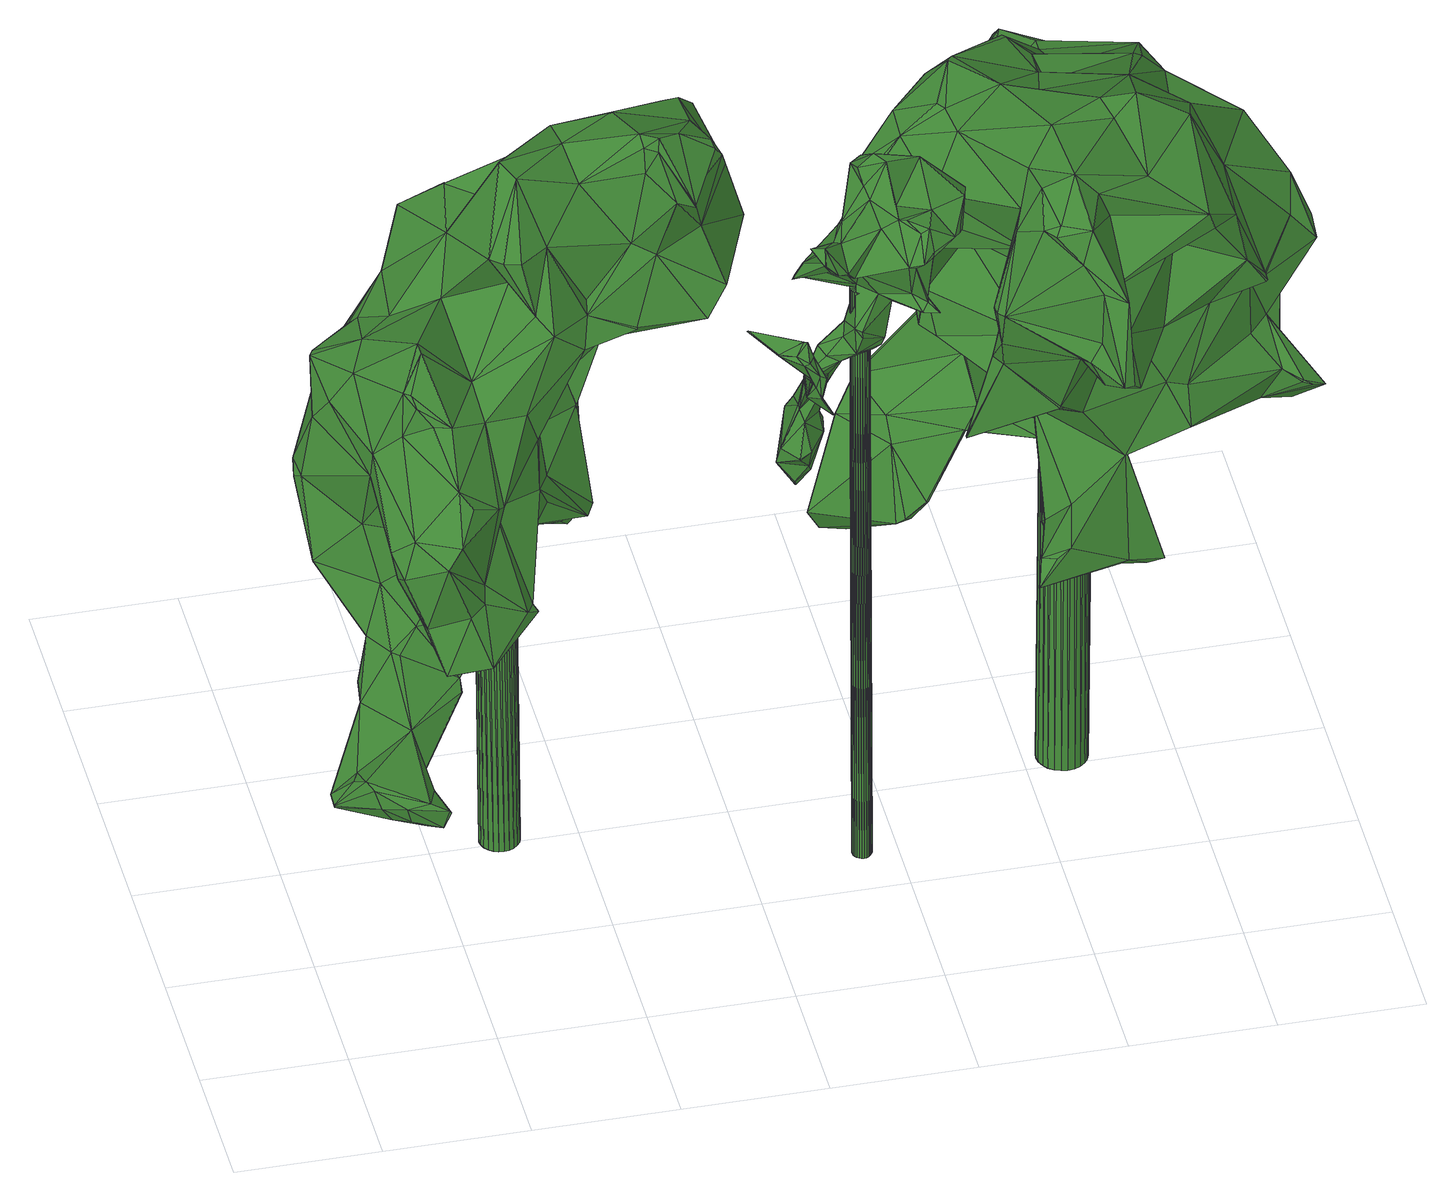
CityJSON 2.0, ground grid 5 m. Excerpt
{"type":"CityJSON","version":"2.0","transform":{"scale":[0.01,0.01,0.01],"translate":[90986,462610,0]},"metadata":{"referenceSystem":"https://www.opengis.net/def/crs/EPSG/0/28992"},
"CityObjects":{
"tree1":{"type":"SolitaryVegetationObject","attributes":{"gtid":2,"crown_width_m":14.33,"crown_median_z":17.36,"trunk_H_m":17.32,"trunk_DBH_m":1.38,"trunk_radius_m":0.688,"trunk_base_height_m":0.04,"original_gtid":"2"},"geometry":[{"type":"Solid","lod":"3","boundaries":[[[[0,1,2]],[[3,4,5]],[[6,7,8]],[[9,10,11]],[[12,13,14]],[[15,16,17]],[[18,19,20]],[[21,22,23]],[[24,25,26]],[[27,28,29]],[[30,31,32]],[[33,34,35]],[[36,37,38]],[[21,23,39]],[[40,21,39]],[[41,42,43]],[[44,45,46]],[[47,48,49]],[[50,51,52]],[[53,54,55]],[[56,57,54]],[[44,58,59]],[[2,60,61]],[[44,62,58]],[[63,64,22]],[[39,65,66]],[[67,68,69]],[[70,71,72]],[[73,74,75]],[[73,75,76]],[[77,78,8]],[[79,80,20]],[[79,20,75]],[[53,27,54]],[[9,81,82]],[[27,29,56]],[[83,84,85]],[[30,22,64]],[[34,16,86]],[[87,88,89]],[[90,32,31]],[[10,91,92]],[[10,92,93]],[[94,95,96]],[[95,97,98]],[[99,98,97]],[[100,101,59]],[[62,100,59]],[[102,103,104]],[[100,30,32]],[[105,106,71]],[[59,58,62]],[[107,64,63]],[[44,46,62]],[[67,69,108]],[[34,33,17]],[[23,109,65]],[[41,110,111]],[[52,107,63]],[[51,107,52]],[[29,25,56]],[[112,60,106]],[[20,19,113]],[[62,46,66]],[[114,14,115]],[[83,116,117]],[[118,42,5]],[[119,42,118]],[[120,50,76]],[[34,17,16]],[[77,121,13]],[[122,31,123]],[[115,7,114]],[[121,7,115]],[[30,23,22]],[[119,38,37]],[[77,7,121]],[[77,8,7]],[[124,81,125]],[[9,125,81]],[[126,1,0]],[[127,128,129]],[[130,131,132]],[[133,134,63]],[[56,24,57]],[[135,136,91]],[[130,72,137]],[[39,23,65]],[[52,134,84]],[[63,134,52]],[[138,129,139]],[[19,140,141]],[[142,143,144]],[[8,86,6]],[[41,43,145]],[[136,89,108]],[[146,24,147]],[[146,55,57]],[[91,10,9]],[[133,148,149]],[[150,149,148]],[[151,95,94]],[[105,71,70]],[[152,105,70]],[[153,154,155]],[[149,156,157]],[[102,158,11]],[[2,1,98]],[[106,159,112]],[[17,160,15]],[[33,160,17]],[[52,84,83]],[[52,83,50]],[[161,127,162]],[[78,86,8]],[[86,16,15]],[[86,15,6]],[[150,69,68]],[[163,151,162]],[[5,4,118]],[[38,4,36]],[[38,118,4]],[[151,164,165]],[[165,164,138]],[[36,18,80]],[[36,80,37]],[[11,166,102]],[[167,146,168]],[[167,55,146]],[[3,167,168]],[[115,14,13]],[[115,13,121]],[[55,54,57]],[[169,170,171]],[[69,171,170]],[[118,38,119]],[[163,164,151]],[[53,55,167]],[[146,147,168]],[[53,167,5]],[[162,151,94]],[[168,111,172]],[[143,132,144]],[[101,144,132]],[[110,3,172]],[[3,168,172]],[[5,167,3]],[[32,173,100]],[[100,173,101]],[[77,13,174]],[[146,57,24]],[[75,113,122]],[[111,168,147]],[[56,54,27]],[[175,176,93]],[[10,93,176]],[[177,142,144]],[[178,179,14]],[[14,179,12]],[[180,181,182]],[[183,184,185]],[[139,129,117]],[[186,139,117]],[[187,188,189]],[[123,31,107]],[[145,119,159]],[[90,31,122]],[[163,190,164]],[[108,191,67]],[[150,171,69]],[[188,88,192]],[[87,192,88]],[[85,193,88]],[[85,88,187]],[[157,194,134]],[[156,194,157]],[[195,196,197]],[[195,175,196]],[[84,194,156]],[[134,194,84]],[[196,175,93]],[[196,93,198]],[[177,144,173]],[[199,198,200]],[[199,200,114]],[[0,162,126]],[[0,161,162]],[[5,42,53]],[[7,6,199]],[[7,199,114]],[[21,133,22]],[[198,6,197]],[[198,197,196]],[[22,133,63]],[[102,201,158]],[[75,123,202]],[[46,104,103]],[[45,44,203]],[[202,123,51]],[[107,51,123]],[[204,183,185]],[[205,183,204]],[[206,207,109]],[[75,120,76]],[[208,108,209]],[[94,96,126]],[[210,0,211]],[[104,45,212]],[[104,212,102]],[[68,208,156]],[[193,156,208]],[[103,102,213]],[[198,93,178]],[[35,34,214]],[[173,32,177]],[[102,212,205]],[[215,205,124]],[[123,75,122]],[[51,50,120]],[[28,27,216]],[[169,47,217]],[[51,120,202]],[[218,219,220]],[[75,202,120]],[[119,145,221]],[[67,191,68]],[[40,219,218]],[[165,155,154]],[[71,183,222]],[[203,59,101]],[[203,44,59]],[[152,70,223]],[[130,137,131]],[[21,148,133]],[[37,79,224]],[[74,224,79]],[[204,99,82]],[[204,185,99]],[[127,225,128]],[[104,46,45]],[[98,1,96]],[[3,18,4]],[[36,4,18]],[[78,77,174]],[[78,174,226]],[[89,209,108]],[[68,191,208]],[[53,216,27]],[[162,127,163]],[[37,224,119]],[[205,212,183]],[[187,189,227]],[[150,220,169]],[[228,229,160]],[[99,185,98]],[[138,155,165]],[[204,124,205]],[[197,160,229]],[[2,211,0]],[[182,229,180]],[[162,94,126]],[[2,98,185]],[[208,209,193]],[[14,200,178]],[[6,198,199]],[[95,98,96]],[[126,96,1]],[[82,81,124]],[[116,83,227]],[[223,230,231]],[[187,227,83]],[[53,42,216]],[[28,216,42]],[[103,213,49]],[[78,214,86]],[[42,221,43]],[[208,191,108]],[[185,184,2]],[[232,233,117]],[[76,50,117]],[[225,127,161]],[[117,233,73]],[[73,76,117]],[[156,85,84]],[[12,174,13]],[[12,234,174]],[[149,157,133]],[[133,157,134]],[[173,144,101]],[[143,231,130]],[[143,223,231]],[[150,68,156]],[[150,156,149]],[[234,136,174]],[[174,136,108]],[[30,64,31]],[[187,88,188]],[[141,113,19]],[[130,231,230]],[[228,160,33]],[[6,15,197]],[[82,124,204]],[[197,15,160]],[[137,72,71]],[[137,71,222]],[[119,221,42]],[[69,170,108]],[[220,47,169]],[[72,230,70]],[[122,113,235]],[[232,117,128]],[[129,128,117]],[[182,213,195]],[[82,165,154]],[[136,234,91]],[[161,210,225]],[[107,31,64]],[[203,131,137]],[[145,43,221]],[[206,109,23]],[[11,158,125]],[[45,222,212]],[[110,172,111]],[[56,25,24]],[[88,209,89]],[[150,148,220]],[[193,85,156]],[[83,85,187]],[[70,230,223]],[[72,130,230]],[[138,164,190]],[[190,129,138]],[[236,181,180]],[[236,214,181]],[[34,86,214]],[[214,236,35]],[[181,214,217]],[[237,47,220]],[[237,48,47]],[[74,79,75]],[[11,238,166]],[[11,175,238]],[[239,74,73]],[[145,159,105]],[[106,105,159]],[[0,210,161]],[[24,26,147]],[[139,155,138]],[[189,155,139]],[[240,49,213]],[[240,213,182]],[[166,213,102]],[[129,190,127]],[[206,62,207]],[[48,237,219]],[[214,78,217]],[[153,155,192]],[[192,155,188]],[[189,188,155]],[[139,186,189]],[[41,111,26]],[[26,111,147]],[[136,87,89]],[[228,241,229]],[[180,241,236]],[[229,241,180]],[[93,179,178]],[[50,83,117]],[[73,128,239]],[[71,106,183]],[[169,171,150]],[[152,223,142]],[[142,223,143]],[[232,128,233]],[[163,127,190]],[[143,130,132]],[[91,9,153]],[[153,135,91]],[[239,210,211]],[[222,183,212]],[[142,177,235]],[[142,235,152]],[[222,203,137]],[[45,203,222]],[[18,20,80]],[[233,128,73]],[[132,131,101]],[[203,101,131]],[[49,219,103]],[[117,116,186]],[[175,195,238]],[[198,178,200]],[[206,100,62]],[[239,128,225]],[[239,225,210]],[[80,79,37]],[[152,141,105]],[[141,152,235]],[[90,177,32]],[[235,177,90]],[[235,90,122]],[[169,217,226]],[[78,226,217]],[[183,106,184]],[[166,238,213]],[[119,224,159]],[[41,140,19]],[[41,19,18]],[[145,140,41]],[[181,217,47]],[[184,106,60]],[[184,60,2]],[[186,227,189]],[[116,227,186]],[[20,113,75]],[[100,206,30]],[[23,30,206]],[[195,213,238]],[[141,235,113]],[[40,46,103]],[[40,148,21]],[[39,66,40]],[[46,40,66]],[[207,62,66]],[[207,66,109]],[[66,65,109]],[[124,125,215]],[[158,215,125]],[[224,112,159]],[[105,141,145]],[[140,145,141]],[[88,193,209]],[[26,25,28]],[[26,28,41]],[[9,154,153]],[[229,182,195]],[[182,181,49]],[[197,229,195]],[[49,181,47]],[[61,211,2]],[[174,170,226]],[[174,108,170]],[[87,135,153]],[[192,87,153]],[[87,136,135]],[[226,170,169]],[[234,92,91]],[[234,93,92]],[[215,201,205]],[[158,201,215]],[[237,220,219]],[[40,103,219]],[[49,48,219]],[[240,182,49]],[[102,205,201]],[[112,224,74]],[[41,18,110]],[[110,18,3]],[[11,125,9]],[[220,148,218]],[[40,218,148]],[[82,154,9]],[[10,176,11]],[[11,176,175]],[[234,179,93]],[[12,179,234]],[[114,200,14]],[[112,61,60]],[[99,97,82]],[[165,82,97]],[[239,211,74]],[[112,74,211]],[[61,112,211]],[[95,151,97]],[[165,97,151]],[[41,28,42]],[[29,28,25]],[[33,241,228]],[[35,241,33]],[[35,236,241]],[[242,243,244]],[[242,244,245]],[[245,244,246]],[[245,246,247]],[[244,243,248]],[[244,248,246]],[[246,248,249]],[[246,249,247]],[[248,243,250]],[[248,250,249]],[[249,250,251]],[[249,251,247]],[[250,243,252]],[[250,252,251]],[[251,252,253]],[[251,253,247]],[[252,243,254]],[[252,254,253]],[[253,254,255]],[[253,255,247]],[[254,243,256]],[[254,256,255]],[[255,256,257]],[[255,257,247]],[[256,243,258]],[[256,258,257]],[[257,258,259]],[[257,259,247]],[[258,243,260]],[[258,260,259]],[[259,260,261]],[[259,261,247]],[[260,243,262]],[[260,262,261]],[[261,262,263]],[[261,263,247]],[[262,243,264]],[[262,264,263]],[[263,264,265]],[[263,265,247]],[[264,243,266]],[[264,266,265]],[[265,266,267]],[[265,267,247]],[[266,243,268]],[[266,268,267]],[[267,268,269]],[[267,269,247]],[[268,243,270]],[[268,270,269]],[[269,270,271]],[[269,271,247]],[[270,243,272]],[[270,272,271]],[[271,272,273]],[[271,273,247]],[[272,243,274]],[[272,274,273]],[[273,274,275]],[[273,275,247]],[[274,243,276]],[[274,276,275]],[[275,276,277]],[[275,277,247]],[[276,243,278]],[[276,278,277]],[[277,278,279]],[[277,279,247]],[[278,243,280]],[[278,280,279]],[[279,280,281]],[[279,281,247]],[[280,243,282]],[[280,282,281]],[[281,282,283]],[[281,283,247]],[[282,243,284]],[[282,284,283]],[[283,284,285]],[[283,285,247]],[[284,243,286]],[[284,286,285]],[[285,286,287]],[[285,287,247]],[[286,243,288]],[[286,288,287]],[[287,288,289]],[[287,289,247]],[[288,243,290]],[[288,290,289]],[[289,290,291]],[[289,291,247]],[[290,243,242]],[[290,242,291]],[[291,242,245]],[[291,245,247]]]]}]},
"tree2":{"type":"SolitaryVegetationObject","attributes":{"gtid":18,"crown_width_m":5.97,"crown_median_z":23.8,"trunk_H_m":23.62,"trunk_DBH_m":0.654,"trunk_radius_m":0.327,"trunk_base_height_m":0.18,"original_gtid":"18"},"geometry":[{"type":"Solid","lod":"3","boundaries":[[[[292,293,294]],[[295,296,297]],[[298,299,300]],[[301,296,302]],[[303,304,305]],[[306,307,308]],[[309,310,311]],[[310,312,311]],[[313,314,315]],[[316,317,318]],[[319,318,320]],[[321,322,323]],[[324,325,326]],[[307,325,324]],[[327,328,329]],[[330,331,332]],[[328,333,334]],[[335,294,336]],[[337,338,339]],[[340,337,339]],[[294,335,292]],[[341,342,343]],[[344,345,343]],[[346,345,344]],[[347,348,349]],[[347,349,350]],[[328,334,329]],[[351,352,353]],[[352,351,354]],[[315,304,313]],[[294,293,355]],[[294,355,336]],[[347,356,357]],[[358,359,360]],[[361,339,338]],[[362,337,340]],[[363,364,365]],[[366,367,368]],[[369,370,371]],[[372,373,352]],[[374,375,321]],[[365,302,363]],[[372,376,377]],[[378,379,376]],[[376,379,380]],[[381,301,365]],[[335,312,310]],[[382,372,354]],[[382,376,372]],[[383,384,385]],[[360,386,358]],[[319,292,318]],[[387,388,389]],[[365,364,373]],[[368,367,390]],[[391,392,393]],[[394,395,297]],[[396,297,395]],[[377,376,395]],[[397,398,394]],[[318,317,320]],[[388,399,392]],[[377,373,372]],[[360,331,400]],[[401,402,403]],[[404,405,353]],[[406,407,408]],[[409,304,303]],[[410,411,412]],[[357,413,414]],[[407,415,293]],[[300,410,298]],[[416,301,381]],[[296,301,416]],[[414,417,418]],[[416,381,397]],[[365,398,381]],[[389,419,413]],[[365,301,302]],[[420,363,302]],[[395,376,396]],[[297,396,295]],[[373,421,352]],[[394,365,377]],[[373,377,365]],[[422,323,370]],[[377,395,394]],[[397,381,398]],[[394,398,365]],[[306,423,369]],[[424,356,347]],[[422,321,323]],[[296,295,302]],[[420,302,295]],[[374,425,324]],[[353,352,404]],[[308,307,426]],[[383,385,427]],[[331,360,359]],[[360,346,344]],[[400,346,360]],[[428,400,303]],[[348,417,414]],[[429,424,390]],[[344,349,386]],[[385,384,430]],[[431,338,432]],[[314,332,433]],[[357,389,413]],[[292,408,293]],[[425,422,423]],[[352,354,372]],[[429,316,387]],[[429,387,357]],[[322,434,385]],[[351,383,435]],[[359,436,433]],[[382,378,376]],[[357,417,347]],[[411,410,367]],[[437,367,410]],[[406,408,292]],[[378,382,438]],[[433,332,359]],[[380,379,404]],[[350,349,362]],[[439,437,406]],[[317,429,439]],[[316,392,399]],[[355,293,415]],[[440,375,326]],[[420,364,363]],[[317,316,429]],[[374,324,326]],[[404,421,380]],[[383,351,384]],[[314,441,315]],[[388,392,442]],[[433,441,314]],[[402,401,309]],[[402,309,315]],[[320,439,319]],[[421,404,352]],[[358,436,359]],[[443,444,431]],[[438,382,339]],[[438,339,361]],[[354,339,382]],[[440,427,434]],[[369,427,440]],[[434,375,440]],[[313,332,314]],[[330,332,313]],[[344,343,362]],[[407,293,408]],[[445,446,327]],[[357,414,418]],[[428,447,400]],[[422,370,423]],[[369,423,370]],[[431,445,329]],[[329,334,431]],[[448,449,450]],[[339,354,451]],[[324,425,423]],[[392,391,442]],[[430,384,351]],[[326,375,374]],[[448,367,366]],[[411,367,448]],[[445,327,329]],[[452,305,415]],[[307,324,426]],[[324,423,426]],[[355,312,336]],[[311,312,355]],[[406,437,407]],[[308,426,306]],[[306,426,423]],[[322,321,434]],[[375,434,321]],[[430,453,385]],[[322,385,453]],[[373,364,421]],[[420,421,364]],[[362,446,350]],[[362,327,446]],[[340,327,362]],[[433,436,402]],[[368,424,366]],[[421,295,380]],[[439,429,390]],[[409,313,304]],[[414,413,348]],[[315,309,304]],[[319,439,406]],[[406,292,319]],[[337,362,343]],[[407,452,415]],[[347,366,424]],[[348,413,419]],[[334,443,431]],[[313,409,330]],[[371,430,351]],[[391,393,454]],[[441,433,315]],[[415,305,311]],[[415,311,355]],[[336,312,335]],[[401,454,310]],[[300,452,407]],[[299,452,300]],[[410,412,298]],[[421,420,295]],[[371,455,383]],[[369,383,427]],[[431,444,361]],[[309,311,304]],[[305,304,311]],[[449,456,450]],[[439,390,367]],[[437,439,367]],[[326,325,306]],[[403,358,386]],[[422,425,374]],[[333,457,455]],[[327,457,333]],[[388,387,399]],[[315,433,402]],[[374,321,422]],[[458,403,386]],[[458,401,403]],[[341,345,428]],[[454,458,442]],[[391,454,442]],[[404,459,405]],[[445,347,350]],[[331,359,332]],[[338,337,432]],[[368,390,424]],[[341,456,460]],[[303,461,428]],[[450,462,448]],[[327,333,328]],[[378,459,379]],[[404,379,459]],[[350,446,445]],[[428,461,450]],[[351,333,455]],[[351,455,371]],[[396,376,380]],[[360,344,386]],[[409,331,330]],[[351,353,333]],[[320,317,439]],[[448,462,452]],[[403,436,358]],[[428,345,447]],[[392,316,393]],[[380,295,396]],[[378,438,459]],[[430,371,453]],[[340,457,327]],[[458,454,401]],[[388,442,458]],[[318,393,316]],[[450,456,341]],[[450,341,428]],[[417,348,347]],[[344,362,349]],[[431,432,445]],[[445,432,347]],[[347,432,342]],[[347,342,366]],[[452,462,305]],[[459,438,444]],[[438,361,444]],[[459,444,405]],[[432,337,343]],[[342,432,343]],[[292,393,318]],[[303,331,409]],[[400,331,303]],[[387,316,399]],[[418,463,357]],[[429,357,424]],[[403,402,436]],[[310,309,401]],[[385,434,427]],[[341,343,345]],[[405,334,333]],[[405,333,353]],[[464,449,448]],[[405,443,334]],[[458,389,388]],[[405,444,443]],[[431,361,338]],[[357,387,389]],[[400,447,346]],[[454,335,310]],[[298,412,299]],[[464,465,449]],[[366,342,464]],[[366,464,448]],[[342,465,464]],[[299,412,452]],[[452,412,411]],[[448,452,411]],[[393,466,454]],[[465,460,456]],[[306,325,307]],[[440,326,306]],[[456,449,465]],[[341,460,342]],[[465,342,460]],[[454,466,335]],[[292,466,393]],[[335,466,292]],[[451,354,435]],[[351,435,354]],[[451,435,455]],[[383,455,435]],[[389,458,419]],[[349,348,419]],[[357,463,417]],[[418,417,463]],[[386,419,458]],[[349,419,386]],[[305,461,303]],[[450,461,462]],[[305,462,461]],[[339,457,340]],[[451,457,339]],[[455,457,451]],[[346,447,345]],[[416,467,296]],[[297,296,467]],[[397,467,416]],[[394,467,397]],[[394,297,467]],[[300,407,437]],[[300,437,410]],[[369,440,306]],[[383,369,371]],[[424,357,356]],[[371,323,453]],[[370,323,371]],[[453,323,322]],[[468,469,470]],[[468,470,471]],[[471,470,472]],[[471,472,473]],[[470,469,474]],[[470,474,472]],[[472,474,475]],[[472,475,473]],[[474,469,476]],[[474,476,475]],[[475,476,477]],[[475,477,473]],[[476,469,478]],[[476,478,477]],[[477,478,479]],[[477,479,473]],[[478,469,480]],[[478,480,479]],[[479,480,481]],[[479,481,473]],[[480,469,482]],[[480,482,481]],[[481,482,483]],[[481,483,473]],[[482,469,484]],[[482,484,483]],[[483,484,485]],[[483,485,473]],[[484,469,486]],[[484,486,485]],[[485,486,487]],[[485,487,473]],[[486,469,488]],[[486,488,487]],[[487,488,489]],[[487,489,473]],[[488,469,490]],[[488,490,489]],[[489,490,491]],[[489,491,473]],[[490,469,492]],[[490,492,491]],[[491,492,493]],[[491,493,473]],[[492,469,494]],[[492,494,493]],[[493,494,495]],[[493,495,473]],[[494,469,496]],[[494,496,495]],[[495,496,497]],[[495,497,473]],[[496,469,498]],[[496,498,497]],[[497,498,499]],[[497,499,473]],[[498,469,500]],[[498,500,499]],[[499,500,501]],[[499,501,473]],[[500,469,502]],[[500,502,501]],[[501,502,503]],[[501,503,473]],[[502,469,504]],[[502,504,503]],[[503,504,505]],[[503,505,473]],[[504,469,506]],[[504,506,505]],[[505,506,507]],[[505,507,473]],[[506,469,508]],[[506,508,507]],[[507,508,509]],[[507,509,473]],[[508,469,510]],[[508,510,509]],[[509,510,511]],[[509,511,473]],[[510,469,512]],[[510,512,511]],[[511,512,513]],[[511,513,473]],[[512,469,514]],[[512,514,513]],[[513,514,515]],[[513,515,473]],[[514,469,516]],[[514,516,515]],[[515,516,517]],[[515,517,473]],[[516,469,468]],[[516,468,517]],[[517,468,471]],[[517,471,473]]]]}]},
"tree3":{"type":"SolitaryVegetationObject","attributes":{"gtid":17,"crown_width_m":16.2,"crown_median_z":20.19,"trunk_H_m":19.94,"trunk_DBH_m":1.74,"trunk_radius_m":0.869,"trunk_base_height_m":0.25,"original_gtid":"17"},"geometry":[{"type":"Solid","lod":"3","boundaries":[[[[518,519,520]],[[521,522,523]],[[524,525,526]],[[527,528,529]],[[530,531,532]],[[533,534,535]],[[536,537,538]],[[539,540,541]],[[542,543,544]],[[540,545,535]],[[546,547,548]],[[549,550,551]],[[552,553,554]],[[555,553,552]],[[556,557,558]],[[559,560,561]],[[562,563,556]],[[557,556,563]],[[564,565,566]],[[540,567,541]],[[534,567,540]],[[568,569,570]],[[571,568,570]],[[572,573,574]],[[575,531,576]],[[577,531,575]],[[578,579,580]],[[581,582,583]],[[584,585,549]],[[586,587,588]],[[589,590,591]],[[592,593,594]],[[595,594,593]],[[531,577,596]],[[597,591,590]],[[598,599,600]],[[572,601,544]],[[602,603,604]],[[605,606,607]],[[608,609,536]],[[610,611,612]],[[613,599,614]],[[554,615,616]],[[617,553,555]],[[588,587,542]],[[591,618,589]],[[618,619,589]],[[529,528,620]],[[621,520,519]],[[622,609,623]],[[608,623,609]],[[624,625,626]],[[619,618,558]],[[627,625,628]],[[591,556,618]],[[629,630,631]],[[632,631,630]],[[633,634,635]],[[535,534,540]],[[636,621,603]],[[603,621,519]],[[637,621,636]],[[621,637,520]],[[518,520,637]],[[627,638,639]],[[640,641,642]],[[543,542,643]],[[577,644,645]],[[577,575,644]],[[646,647,648]],[[649,650,523]],[[651,652,586]],[[653,654,588]],[[586,588,654]],[[537,536,655]],[[530,656,657]],[[532,656,530]],[[566,559,658]],[[607,659,639]],[[614,652,651]],[[574,601,572]],[[643,542,587]],[[660,623,661]],[[662,559,561]],[[663,664,665]],[[666,667,559]],[[657,656,581]],[[557,668,558]],[[669,670,671]],[[672,609,622]],[[589,647,646]],[[606,605,673]],[[598,624,599]],[[645,674,577]],[[675,676,677]],[[541,678,679]],[[678,680,679]],[[681,682,533]],[[576,531,530]],[[651,613,614]],[[683,613,651]],[[577,684,596]],[[685,686,687]],[[667,548,547]],[[607,688,605]],[[661,689,524]],[[590,690,597]],[[589,690,590]],[[646,690,589]],[[691,524,689]],[[691,636,524]],[[627,639,659]],[[581,692,582]],[[560,665,664]],[[693,694,695]],[[696,693,695]],[[662,658,559]],[[652,587,586]],[[617,648,633]],[[552,646,648]],[[543,643,652]],[[646,552,690]],[[690,552,597]],[[697,698,663]],[[671,699,700]],[[543,652,614]],[[701,702,570]],[[652,643,587]],[[701,570,523]],[[625,627,703]],[[591,562,556]],[[620,548,529]],[[586,654,651]],[[545,539,704]],[[705,634,558]],[[655,609,672]],[[658,662,706]],[[636,691,637]],[[589,633,647]],[[619,633,589]],[[577,674,684]],[[552,648,555]],[[707,654,653]],[[656,532,581]],[[708,709,710]],[[711,712,538]],[[627,659,703]],[[536,609,655]],[[560,698,561]],[[579,578,620]],[[713,714,715]],[[597,552,554]],[[554,591,597]],[[617,555,648]],[[647,633,648]],[[583,657,581]],[[539,679,716]],[[717,718,604]],[[553,615,554]],[[719,630,704]],[[720,579,641]],[[528,721,620]],[[579,620,721]],[[527,722,723]],[[528,527,723]],[[721,528,723]],[[542,724,588]],[[560,664,698]],[[722,721,723]],[[722,725,721]],[[726,632,727]],[[728,677,729]],[[720,580,579]],[[527,685,722]],[[564,561,698]],[[716,719,704]],[[725,641,721]],[[579,721,641]],[[553,617,615]],[[518,713,519]],[[713,717,519]],[[603,519,717]],[[603,717,604]],[[635,730,731]],[[682,732,534]],[[691,661,608]],[[610,733,630]],[[629,610,630]],[[675,667,676]],[[645,718,674]],[[661,691,689]],[[594,624,592]],[[617,616,615]],[[564,698,697]],[[734,545,612]],[[535,545,734]],[[533,735,736]],[[737,730,738]],[[731,730,737]],[[619,634,633]],[[642,550,737]],[[651,739,683]],[[570,649,523]],[[538,537,711]],[[727,666,726]],[[534,732,567]],[[588,567,732]],[[642,737,640]],[[705,558,740]],[[741,525,602]],[[551,685,527]],[[685,742,722]],[[584,549,592]],[[687,722,742]],[[743,744,745]],[[707,746,739]],[[707,739,654]],[[747,541,724]],[[716,704,539]],[[614,748,749]],[[614,594,748]],[[582,750,751]],[[746,752,739]],[[683,739,752]],[[707,753,754]],[[585,625,550]],[[531,755,532]],[[596,755,531]],[[554,562,591]],[[650,756,757]],[[611,756,650]],[[614,749,758]],[[650,759,523]],[[644,708,645]],[[522,728,760]],[[694,760,728]],[[694,522,760]],[[541,679,539]],[[563,562,761]],[[668,557,711]],[[583,582,751]],[[624,598,625]],[[628,625,598]],[[681,709,753]],[[550,703,659]],[[550,659,762]],[[681,753,682]],[[584,592,624]],[[696,525,741]],[[705,763,634]],[[677,763,705]],[[584,624,626]],[[653,588,732]],[[653,732,682]],[[740,677,705]],[[713,674,718]],[[668,740,558]],[[537,764,711]],[[765,550,762]],[[608,661,623]],[[729,764,766]],[[563,761,765]],[[765,762,745]],[[745,762,743]],[[695,728,729]],[[619,558,634]],[[551,686,685]],[[595,574,573]],[[524,603,525]],[[602,525,603]],[[595,573,594]],[[534,533,682]],[[670,767,671]],[[532,767,581]],[[670,581,767]],[[554,616,562]],[[530,746,707]],[[544,601,768]],[[604,735,769]],[[769,735,533]],[[770,710,735]],[[530,707,754]],[[540,539,545]],[[704,733,545]],[[704,630,733]],[[692,581,670]],[[565,726,566]],[[743,771,744]],[[617,731,616]],[[549,585,550]],[[771,700,772]],[[657,583,746]],[[612,773,734]],[[640,737,720]],[[743,774,771]],[[700,771,774]],[[585,626,625]],[[669,671,774]],[[606,669,774]],[[740,729,677]],[[602,604,775]],[[722,687,725]],[[546,776,738]],[[653,682,753]],[[570,602,571]],[[605,638,750]],[[688,638,605]],[[759,650,757]],[[692,670,777]],[[669,777,670]],[[738,730,778]],[[635,778,730]],[[523,522,694]],[[550,625,703]],[[564,566,706]],[[667,779,665]],[[667,665,559]],[[559,665,560]],[[665,779,663]],[[523,759,675]],[[611,610,756]],[[675,521,523]],[[523,694,693]],[[779,759,663]],[[677,522,521]],[[675,677,521]],[[728,522,677]],[[694,728,695]],[[644,709,708]],[[753,709,644]],[[713,718,717]],[[780,744,771]],[[567,588,724]],[[567,724,541]],[[711,557,780]],[[633,635,731]],[[633,731,617]],[[767,532,755]],[[766,672,660]],[[715,781,674]],[[713,715,674]],[[565,629,726]],[[595,593,632]],[[623,660,622]],[[642,686,550]],[[571,602,775]],[[709,736,710]],[[709,533,736]],[[533,709,681]],[[708,710,645]],[[782,783,649]],[[784,755,596]],[[772,712,771]],[[772,785,712]],[[533,786,769]],[[727,549,551]],[[666,727,551]],[[685,687,742]],[[614,758,543]],[[655,764,537]],[[626,585,584]],[[541,747,678]],[[776,548,578]],[[620,578,548]],[[561,706,662]],[[544,758,572]],[[544,543,758]],[[715,714,772]],[[772,714,785]],[[669,692,777]],[[599,624,594]],[[632,630,787]],[[788,740,764]],[[668,764,740]],[[766,660,661]],[[766,661,789]],[[654,739,651]],[[713,518,790]],[[714,713,790]],[[628,598,627]],[[564,757,756]],[[738,776,578]],[[631,632,726]],[[629,631,726]],[[766,764,655]],[[676,763,677]],[[570,569,649]],[[756,610,564]],[[610,629,564]],[[564,629,565]],[[672,766,655]],[[659,607,606]],[[659,606,762]],[[658,706,566]],[[747,724,542]],[[564,706,561]],[[762,606,743]],[[604,769,786]],[[616,761,562]],[[594,573,748]],[[529,548,527]],[[551,527,548]],[[535,791,533]],[[696,741,693]],[[666,551,548]],[[666,548,667]],[[546,548,776]],[[767,699,671]],[[755,699,767]],[[630,719,787]],[[632,787,716]],[[716,787,719]],[[632,716,595]],[[538,518,792]],[[786,775,604]],[[786,773,775]],[[786,734,773]],[[775,773,571]],[[571,773,568]],[[788,764,729]],[[616,737,761]],[[793,675,794]],[[793,794,667]],[[751,746,583]],[[780,557,563]],[[784,596,684]],[[674,781,684]],[[700,781,772]],[[602,795,741]],[[796,737,550]],[[744,780,563]],[[634,763,778]],[[701,523,702]],[[523,693,702]],[[538,790,518]],[[712,785,538]],[[780,771,712]],[[780,712,711]],[[700,774,671]],[[661,524,526]],[[606,774,743]],[[574,768,601]],[[546,738,763]],[[580,738,578]],[[737,738,580]],[[672,622,660]],[[556,558,618]],[[796,550,765]],[[575,753,644]],[[544,768,678]],[[678,768,680]],[[616,731,737]],[[720,737,580]],[[550,686,551]],[[789,696,695]],[[549,727,593]],[[707,653,753]],[[715,772,781]],[[582,673,750]],[[745,744,563]],[[563,765,745]],[[687,642,641]],[[687,641,725]],[[657,746,530]],[[570,795,602]],[[595,768,574]],[[603,524,636]],[[530,754,576]],[[576,754,575]],[[753,575,754]],[[566,666,559]],[[727,632,593]],[[549,593,592]],[[700,784,781]],[[684,781,784]],[[627,598,638]],[[638,751,750]],[[669,673,692]],[[645,710,770]],[[735,710,736]],[[566,726,666]],[[673,582,692]],[[669,606,673]],[[750,673,605]],[[667,547,676]],[[773,782,568]],[[569,568,782]],[[667,794,779]],[[607,639,688]],[[759,794,675]],[[779,794,759]],[[700,699,784]],[[608,536,797]],[[680,768,595]],[[525,696,526]],[[798,518,637]],[[637,691,798]],[[702,795,570]],[[608,798,691]],[[545,733,612]],[[663,698,664]],[[783,773,612]],[[782,773,783]],[[612,733,610]],[[758,749,572]],[[749,748,572]],[[573,572,748]],[[614,599,594]],[[683,600,599]],[[796,761,737]],[[765,761,796]],[[784,699,755]],[[789,526,696]],[[661,526,789]],[[788,729,740]],[[599,613,683]],[[738,778,763]],[[634,778,635]],[[645,770,718]],[[718,770,604]],[[735,604,770]],[[793,667,675]],[[729,766,695]],[[716,679,680]],[[544,678,747]],[[544,747,542]],[[569,782,649]],[[757,697,759]],[[663,759,697]],[[789,695,766]],[[640,720,641]],[[564,697,757]],[[783,799,649]],[[783,612,799]],[[611,799,612]],[[649,799,650]],[[650,799,611]],[[595,716,680]],[[546,763,800]],[[547,546,800]],[[547,800,676]],[[676,800,763]],[[668,711,764]],[[687,686,642]],[[786,533,791]],[[734,791,535]],[[734,786,791]],[[688,639,638]],[[638,752,751]],[[751,752,746]],[[792,518,797]],[[798,797,518]],[[538,792,536]],[[714,790,785]],[[785,790,538]],[[798,608,797]],[[792,797,536]],[[741,795,693]],[[693,795,702]],[[638,598,600]],[[638,600,752]],[[752,600,683]],[[801,802,803]],[[801,803,804]],[[804,803,805]],[[804,805,806]],[[803,802,807]],[[803,807,805]],[[805,807,808]],[[805,808,806]],[[807,802,809]],[[807,809,808]],[[808,809,810]],[[808,810,806]],[[809,802,811]],[[809,811,810]],[[810,811,812]],[[810,812,806]],[[811,802,813]],[[811,813,812]],[[812,813,814]],[[812,814,806]],[[813,802,815]],[[813,815,814]],[[814,815,816]],[[814,816,806]],[[815,802,817]],[[815,817,816]],[[816,817,818]],[[816,818,806]],[[817,802,819]],[[817,819,818]],[[818,819,820]],[[818,820,806]],[[819,802,821]],[[819,821,820]],[[820,821,822]],[[820,822,806]],[[821,802,823]],[[821,823,822]],[[822,823,824]],[[822,824,806]],[[823,802,825]],[[823,825,824]],[[824,825,826]],[[824,826,806]],[[825,802,827]],[[825,827,826]],[[826,827,828]],[[826,828,806]],[[827,802,829]],[[827,829,828]],[[828,829,830]],[[828,830,806]],[[829,802,831]],[[829,831,830]],[[830,831,832]],[[830,832,806]],[[831,802,833]],[[831,833,832]],[[832,833,834]],[[832,834,806]],[[833,802,835]],[[833,835,834]],[[834,835,836]],[[834,836,806]],[[835,802,837]],[[835,837,836]],[[836,837,838]],[[836,838,806]],[[837,802,839]],[[837,839,838]],[[838,839,840]],[[838,840,806]],[[839,802,841]],[[839,841,840]],[[840,841,842]],[[840,842,806]],[[841,802,843]],[[841,843,842]],[[842,843,844]],[[842,844,806]],[[843,802,845]],[[843,845,844]],[[844,845,846]],[[844,846,806]],[[845,802,847]],[[845,847,846]],[[846,847,848]],[[846,848,806]],[[847,802,849]],[[847,849,848]],[[848,849,850]],[[848,850,806]],[[849,802,801]],[[849,801,850]],[[850,801,804]],[[850,804,806]]]]}]}
},
"vertices":[
[775,1184,1172],[985,1197,1148],[746,1078,1247],[39,432,767],[243,664,752],[231,496,701],[1540,1215,2526],[1499,1522,2550],[1433,1439,2648],[1115,1202,1868],[1184,1270,2004],[1099,1128,1940],[1355,1560,2294],[1392,1559,2395],[1498,1618,2354],[1505,1108,2649],[1473,1124,2708],[1478,1091,2695],[201,709,908],[303,700,1104],[244,813,1098],[426,849,2251],[241,989,2053],[357,761,2126],[254,242,809],[385,195,817],[331,245,818],[379,285,722],[374,378,765],[390,194,811],[257,772,1880],[253,789,1779],[252,480,1695],[1355,836,2674],[1360,1108,2765],[1284,1064,2790],[250,781,831],[332,824,865],[274,778,808],[429,812,2239],[611,866,2048],[329,515,917],[365,478,767],[522,635,948],[616,484,1810],[638,513,1793],[624,729,1980],[822,1141,2645],[791,921,2461],[894,1005,2450],[323,1461,1643],[79,1163,1598],[185,1296,1819],[262,416,707],[325,261,717],[215,292,737],[370,227,725],[271,258,744],[516,418,1875],[453,312,1804],[699,1042,1335],[693,1086,1269],[476,462,1922],[142,1195,1988],[168,1017,1929],[379,743,2125],[498,663,2031],[669,1529,2359],[517,1550,2278],[660,1495,2383],[623,492,1314],[737,525,1365],[744,469,1374],[327,1152,1446],[361,970,1224],[99,963,1320],[274,1162,1470],[1388,1502,2592],[1191,1351,2696],[284,854,1094],[213,796,926],[1018,1297,1676],[1055,1278,1558],[360,1503,1689],[285,1354,1944],[421,1460,1923],[1436,1275,2676],[783,1420,1962],[644,1574,1816],[683,1529,2138],[346,768,1760],[1074,1314,1928],[1181,1277,2007],[1391,1390,2095],[992,1249,1119],[1015,1216,1126],[1010,1212,1123],[1031,1065,1308],[1027,1061,1303],[1051,1018,1351],[322,430,1765],[406,304,1726],[995,888,2097],[884,847,2202],[774,767,1956],[654,607,1297],[704,707,1352],[124,1076,1827],[771,1536,2308],[392,716,2086],[128,436,838],[131,316,890],[435,930,1268],[300,849,1278],[1530,1580,2448],[1525,1584,2448],[592,1634,1587],[470,1407,1539],[257,646,741],[543,828,819],[193,1152,1512],[1457,1542,2503],[250,892,1500],[82,1057,1603],[828,1098,1617],[781,1235,1800],[957,1215,1132],[745,1343,1212],[705,1242,1349],[799,1454,1382],[555,299,1302],[547,391,1498],[492,353,1478],[300,1116,2089],[157,1224,1983],[1025,1315,1916],[885,1462,2218],[701,433,1406],[850,1493,1429],[685,1570,1551],[329,693,1094],[394,735,1169],[340,410,1447],[399,296,1297],[349,370,1445],[525,666,986],[176,279,798],[154,294,865],[566,1125,2204],[409,1193,2108],[619,1275,2354],[992,1301,1230],[542,514,1361],[991,1361,1768],[1023,1303,1676],[804,1541,1590],[438,1440,2100],[326,1291,2040],[782,1169,1970],[498,709,1009],[1378,993,2604],[721,1282,1164],[857,1360,1154],[824,1411,1216],[929,1411,1385],[1068,1315,1541],[1190,971,2085],[40,378,754],[38,376,761],[777,1193,2682],[953,1410,2561],[798,1339,2405],[105,374,852],[282,409,1631],[1042,1448,2427],[1432,1000,2065],[1256,1111,2136],[272,468,1593],[1445,1399,2173],[1410,1412,2140],[1242,1082,2638],[1044,1190,2547],[1196,1087,2352],[823,799,1615],[868,887,1489],[1000,866,1422],[622,1630,1571],[631,1634,1780],[694,1624,1762],[602,1719,1597],[811,1426,1265],[574,1549,2250],[800,1551,1745],[484,1453,2005],[304,1322,1999],[1276,1064,2309],[1504,1034,2169],[1423,1055,2411],[1620,1297,2237],[1510,1438,2382],[1532,1561,2388],[754,902,2000],[67,1100,1574],[555,433,1545],[884,966,1535],[828,827,1826],[349,734,1968],[440,683,2030],[625,1535,2170],[657,1534,2143],[679,1211,1195],[642,1106,1256],[815,790,1831],[1021,971,2172],[1233,1136,2762],[779,859,1807],[372,379,758],[1013,1305,2632],[778,1051,2292],[832,900,2256],[696,993,2445],[527,639,946],[644,676,1663],[413,351,1310],[377,838,1113],[658,1233,1208],[1001,1424,2619],[598,1715,1593],[1353,832,2669],[1318,951,2600],[552,305,1299],[402,301,1293],[738,1152,1530],[401,1095,1524],[1110,1382,2265],[533,698,1531],[1241,1099,2730],[735,941,2458],[1191,978,2088],[638,1111,1259],[1031,1029,2191],[1278,1046,2747],[809,1025,5],[740,1025,4],[807,1042,5],[792,1034,1736],[790,1051,1736],[723,1034,1736],[800,1059,5],[783,1068,1736],[789,1073,4],[772,1082,1736],[775,1085,4],[758,1093,1736],[758,1091,4],[741,1100,1736],[740,1094,4],[723,1103,1735],[723,1092,4],[705,1101,1735],[706,1085,3],[689,1094,1735],[692,1074,3],[674,1083,1735],[680,1060,3],[663,1069,1735],[674,1043,3],[657,1052,1735],[671,1025,3],[654,1034,1735],[673,1008,4],[656,1016,1735],[680,991,4],[663,1000,1735],[691,977,4],[674,986,1736],[705,966,4],[688,974,1736],[722,959,4],[705,967,1736],[740,956,4],[723,965,1736],[757,958,5],[740,967,1736],[774,965,5],[757,974,1736],[788,976,5],[771,985,1736],[799,990,5],[782,999,1736],[806,1007,5],[789,1016,1736],
[2085,744,2820],[1904,823,2798],[1932,749,2856],[1750,691,1777],[1688,608,1694],[1737,695,1734],[1992,963,2512],[2005,948,2576],[2026,932,2586],[1636,618,1642],[1676,578,1734],[1683,704,2480],[1766,610,2622],[1804,722,2603],[1549,469,2297],[1465,549,2354],[1462,549,2352],[1788,602,2619],[1899,666,2733],[1810,687,2641],[1885,694,2770],[1674,545,2660],[1705,470,2637],[1716,519,2673],[2157,541,2629],[2180,573,2618],[2217,663,2697],[2231,720,2686],[2196,607,2604],[1661,448,2289],[1693,399,2232],[1692,402,2231],[1636,481,2329],[1551,470,2300],[1602,435,2308],[1832,566,2180],[1896,612,2154],[1923,604,2176],[1732,526,2600],[1749,571,2568],[1728,483,2599],[1788,618,2117],[1890,636,2145],[1965,716,2840],[1873,727,2826],[1820,695,2222],[1834,719,2176],[1732,701,2132],[1807,653,2190],[1820,838,2419],[1881,727,2347],[1851,674,2371],[1851,652,2402],[1663,724,2414],[1685,702,2478],[1957,601,2355],[2037,489,2377],[1912,588,2400],[1849,547,2281],[1687,608,2064],[1662,663,1906],[1760,658,2043],[1686,695,2012],[1865,803,2787],[1993,597,2425],[2060,520,2413],[1811,517,2535],[1785,518,2554],[1789,586,2524],[1863,794,2054],[1830,575,2278],[1637,532,1796],[1635,534,1798],[1579,641,1716],[1974,717,2404],[2058,830,2518],[2040,714,2485],[1655,417,2213],[1658,419,2213],[1644,455,2120],[1662,677,1913],[1590,617,1792],[1647,476,2329],[1640,408,2294],[1673,800,1854],[1646,804,1815],[1784,751,1989],[1766,720,1949],[1739,705,1853],[1645,651,1606],[1710,729,2010],[1640,455,2118],[1717,406,2069],[1673,382,2163],[1845,590,2494],[2070,486,2600],[2036,461,2596],[2013,481,2570],[2068,708,2512],[2004,576,2698],[2069,530,2687],[2095,616,2694],[1665,736,1689],[1648,804,1813],[1754,722,1813],[1657,690,1633],[1653,690,1633],[2076,494,2614],[1641,675,2440],[1925,612,2648],[1788,489,2578],[1813,512,2540],[1764,701,1977],[1821,694,2075],[2087,765,2669],[2024,828,2670],[2062,794,2699],[1723,578,2609],[2059,873,2506],[2055,873,2508],[1991,959,2513],[2059,505,2404],[2090,465,2384],[1925,810,2706],[1649,651,1606],[2040,491,2376],[2090,468,2383],[2011,543,2418],[1680,558,1803],[1674,637,1870],[1658,450,2287],[1551,472,2297],[2004,669,2451],[1636,481,2325],[1465,550,2351],[1659,404,2194],[1660,726,2415],[2026,552,2544],[1721,406,2069],[1929,723,2162],[1862,715,2266],[1749,463,2598],[1671,396,2246],[1665,608,2081],[1785,488,2575],[2059,831,2522],[1827,769,2010],[2118,689,2549],[1621,400,2292],[1708,470,2638],[2041,533,2668],[1892,701,2127],[1865,791,2053],[1933,599,2206],[1851,550,2254],[1661,723,2412],[1913,746,2510],[1823,839,2421],[1820,839,2423],[1665,611,2082],[1941,771,2574],[1674,386,2163],[1979,591,2693],[1667,608,2083],[1833,879,2380],[1750,647,2124],[1990,486,2572],[1829,766,2009],[1833,876,2380],[1685,705,2479],[1835,725,2542],[2061,507,2402],[1901,717,2398],[1836,876,2381],[1998,713,2655],[1673,683,1651],[1908,675,18],[1875,675,18],[1907,684,18],[1896,661,2380],[1895,669,2380],[1863,661,2380],[1903,692,18],[1891,677,2380],[1898,698,18],[1886,684,2380],[1891,703,18],[1879,689,2380],[1883,707,18],[1872,692,2380],[1875,708,18],[1863,693,2380],[1866,707,18],[1855,692,2380],[1858,703,18],[1847,689,2380],[1852,698,18],[1840,683,2380],[1847,691,18],[1835,677,2380],[1843,683,18],[1832,669,2380],[1842,675,18],[1831,660,2380],[1843,666,18],[1832,652,2380],[1847,659,18],[1835,644,2380],[1852,652,18],[1840,637,2380],[1859,647,18],[1847,632,2380],[1867,643,18],[1855,629,2380],[1875,642,18],[1863,628,2380],[1884,643,18],[1872,629,2380],[1891,647,18],[1880,632,2380],[1898,652,18],[1887,638,2380],[1903,659,18],[1892,644,2380],[1907,667,18],[1895,652,2380],
[2511,1893,2213],[2610,1890,2381],[2598,1922,2335],[3037,1371,1618],[3059,1430,1573],[3090,1362,1726],[2863,1726,2036],[2897,1720,2019],[2893,1724,2013],[2723,473,1240],[2794,516,1183],[2857,529,1182],[2078,1000,2711],[2082,1134,2714],[1939,1046,2581],[2859,1063,2781],[2825,812,2905],[3033,927,2737],[2431,1900,1880],[2399,1801,1836],[2357,1789,2043],[3091,506,2586],[3001,787,2805],[2976,395,2691],[2553,252,2807],[2518,239,2678],[2649,141,2574],[3123,831,2540],[2567,939,1487],[2659,895,1703],[2768,785,1508],[2584,542,1824],[2479,803,1670],[2735,575,1594],[2103,1172,963],[2131,1162,983],[2109,1270,1217],[2157,1188,963],[2027,1463,1375],[2289,1426,1693],[2387,1385,1470],[3232,771,1596],[3363,879,1496],[3421,640,1722],[2102,1318,1303],[2367,1348,1491],[3270,848,1878],[3199,770,1870],[3284,676,1780],[2804,539,2772],[3023,1057,2256],[3132,1048,1990],[2867,1311,2185],[2980,1374,2345],[2614,47,2298],[2570,148,2242],[2675,86,2260],[2276,1174,2856],[2205,1024,2806],[2220,1256,2750],[2553,778,1273],[2631,649,1107],[2510,773,1197],[1847,924,2357],[2008,876,2312],[2106,895,2510],[2487,444,1933],[2524,558,1843],[2432,468,2838],[2460,312,2797],[2536,450,2893],[2049,1486,967],[1850,1322,970],[1954,1412,1263],[2489,445,1941],[2716,560,2179],[2523,292,2249],[2818,374,2268],[2111,1201,2637],[1824,1258,993],[2284,549,2107],[2291,436,2241],[2315,513,2326],[2650,64,2290],[2881,1503,2247],[2865,1842,2289],[3013,1599,2476],[2154,1000,2237],[2187,1109,1970],[2340,1171,2116],[2512,1938,1845],[2549,1876,1640],[3432,819,2190],[3468,1055,2104],[3371,937,2383],[2269,410,2393],[2288,378,2399],[2203,1159,1046],[2340,1207,1284],[2209,1162,1042],[2075,1585,1313],[2233,1524,1184],[2708,607,1138],[2620,1910,2357],[2611,1954,1652],[2587,1955,1743],[2307,488,2116],[2193,534,1802],[2192,528,1797],[2402,661,2029],[2347,587,2033],[3199,789,2081],[3188,505,2318],[3027,738,2169],[2992,464,2268],[2251,1481,1148],[2423,1319,1398],[2363,1238,1296],[2762,1940,2245],[2661,2002,2192],[2443,773,2351],[2585,895,2092],[2492,736,1238],[2545,541,1216],[2485,664,1302],[2442,289,2768],[2299,1211,2844],[2510,1404,2746],[1970,1320,850],[2101,1416,881],[2141,1372,861],[3249,1092,1922],[3274,1110,1879],[2347,472,2669],[2409,335,2767],[2522,726,2889],[2421,619,2810],[2529,1838,1651],[1959,980,2586],[1978,964,2593],[3341,625,1754],[2489,915,1878],[2614,1947,1654],[2591,1917,1807],[3372,610,1751],[3323,943,1567],[3365,886,1496],[3322,910,1520],[2947,535,1706],[2975,885,1560],[2424,1465,1661],[1964,844,2161],[1905,812,2126],[1962,992,2207],[2580,1907,1622],[2037,876,2215],[2447,1367,2596],[2974,1250,1638],[2825,1281,1599],[2809,1370,1498],[2609,247,2553],[2998,406,2622],[2880,498,2516],[2556,1062,2771],[2708,824,2895],[2265,445,2391],[2153,1253,2581],[2516,408,1373],[2561,609,1394],[2416,408,1351],[2404,1069,2336],[2678,1866,2118],[1874,1298,890],[2674,1969,2138],[1975,836,2219],[3037,1700,1927],[3060,1467,1598],[2847,1537,1642],[3035,1757,1914],[3298,786,1759],[3356,721,1717],[2010,1004,2244],[2105,1200,2138],[2871,1213,1846],[2766,1559,1879],[2509,790,1744],[3187,501,2332],[2429,1347,1444],[3344,627,1761],[2258,949,2737],[2520,1381,2754],[2589,1217,2722],[2592,1327,2712],[2328,1551,1783],[2318,1479,1861],[2504,1622,2320],[2454,1638,2181],[2491,1482,2277],[3110,428,2454],[2686,1679,2482],[2685,1620,2490],[3184,454,2337],[2504,769,1196],[2679,511,1205],[2395,336,1285],[2701,493,1214],[2611,422,2820],[2393,342,1282],[2941,561,1864],[2869,562,1886],[3055,1481,1520],[2820,1508,1614],[2391,1218,1363],[2345,1210,1280],[2735,739,2870],[3348,842,2281],[3259,1138,2507],[2946,1386,2608],[2617,1231,2668],[2537,920,1433],[2544,922,1433],[2388,589,2668],[2475,1420,1604],[3006,1703,1952],[2465,387,1354],[2161,1096,1839],[2232,1190,1780],[2252,1133,1764],[2161,874,2557],[2654,447,2704],[2532,195,2304],[2572,201,2375],[2130,941,2282],[2126,910,2440],[2446,681,2404],[2427,1053,2825],[2229,1003,2797],[1970,1079,2570],[3410,973,2039],[3345,974,1974],[2575,186,2586],[3273,1104,1873],[3059,1480,1524],[2386,1217,1368],[2214,1066,1805],[2494,1266,1453],[2508,1734,1725],[2304,1086,1738],[2540,1799,1694],[1844,930,2353],[2655,167,2426],[2972,1369,2606],[2707,1454,2546],[2168,1265,1930],[2207,1305,2165],[3254,1139,2403],[2181,1114,1969],[3011,1393,2394],[2610,859,1423],[1912,810,2128],[2441,1261,1396],[3298,949,1572],[2279,1386,1730],[2293,1288,2418],[3299,999,2178],[3394,1027,2134],[2051,1135,2560],[2393,1499,1904],[3038,1321,2569],[3180,454,2331],[2508,1678,1757],[2813,1649,1906],[2421,1719,2155],[2996,985,2566],[2387,1825,2035],[2810,1062,1807],[3122,816,1750],[2854,1617,2023],[2560,937,1491],[2467,1897,1928],[2518,1898,1949],[3462,1059,2105],[2593,1215,1689],[2712,1025,24],[2625,1025,25],[2709,1048,24],[2731,1031,2018],[2728,1054,2018],[2644,1031,2019],[2700,1069,24],[2719,1075,2018],[2686,1087,24],[2706,1093,2018],[2668,1100,24],[2688,1107,2019],[2647,1109,25],[2666,1115,2019],[2625,1112,25],[2644,1118,2019],[2602,1109,25],[2621,1115,2019],[2581,1100,25],[2601,1106,2020],[2563,1086,25],[2583,1092,2020],[2549,1068,26],[2569,1074,2020],[2541,1047,26],[2560,1053,2020],[2538,1025,26],[2557,1031,2020],[2541,1002,26],[2560,1008,2020],[2550,981,26],[2569,988,2020],[2564,963,26],[2583,970,2020],[2582,950,26],[2601,956,2020],[2603,941,26],[2622,947,2020],[2625,938,25],[2645,944,2020],[2648,941,25],[2667,947,2019],[2669,950,25],[2688,956,2019],[2687,964,25],[2706,970,2019],[2700,982,24],[2720,988,2019],[2709,1003,24],[2728,1009,2019]
]}
